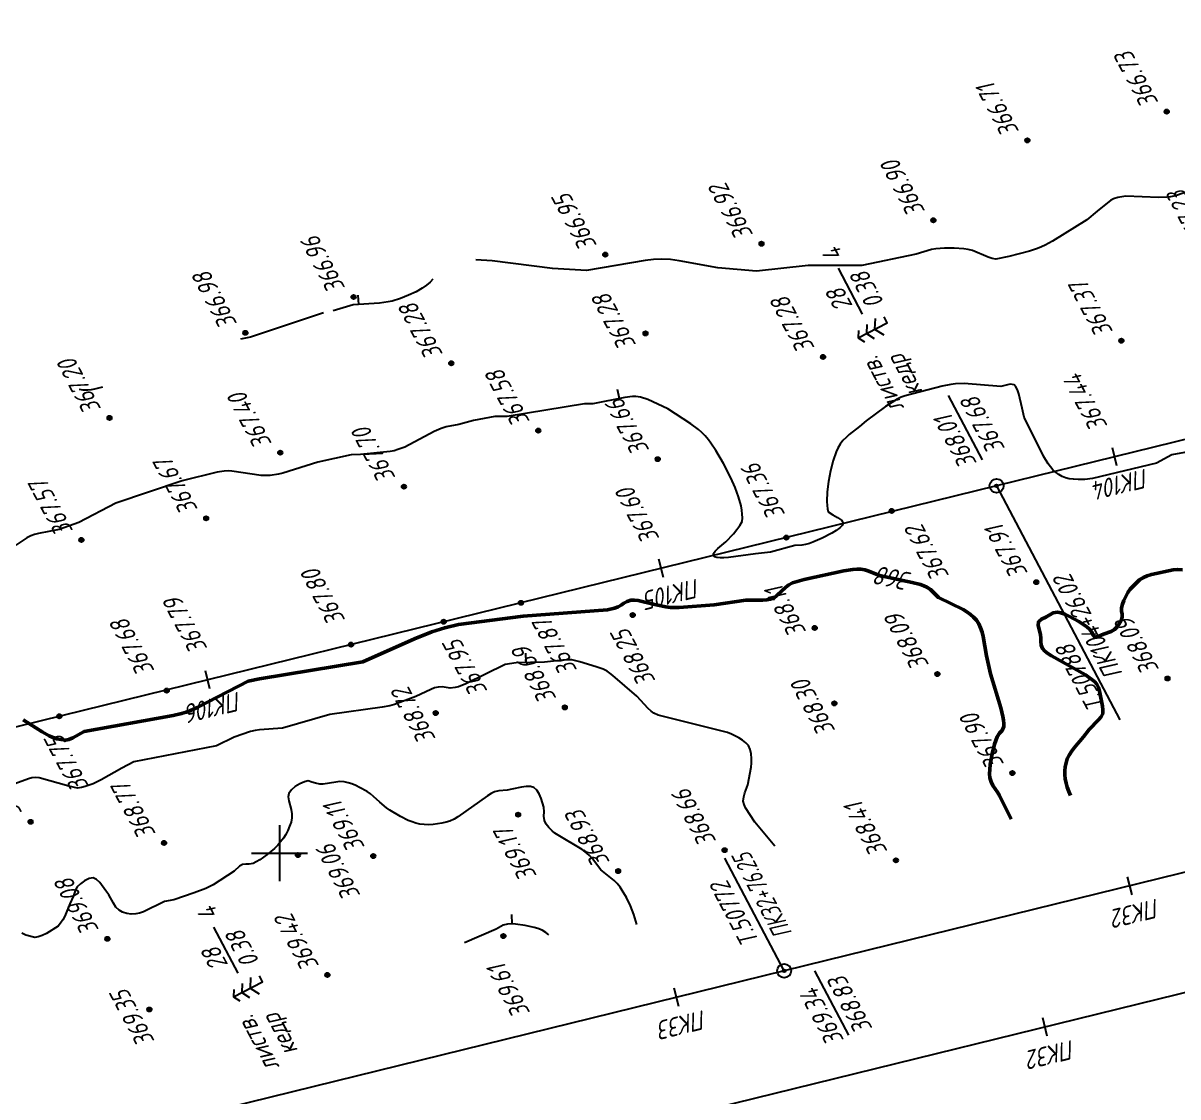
# Model space of a CAD drawing. Extents: x 1519150 to 1520806, y 2185741 to 2187019.
# Drawn here: x 1520145.1 to 1520392.4, y 2185947.8 to 2186177.7 of the extents above; entities that cross this region are included whole.
import ezdxf
from ezdxf.enums import TextEntityAlignment as Align

# ---------------------------------------------------------------- set-up
doc = ezdxf.new("R2010")
doc.units = 0
for name, color, linetype, lineweight in [('ИИ_ГЕОПУНКТ_025', 7, 'Continuous', 25), ('ИИ_ГЕОСЕТКА_025', 3, 'Continuous', 25), ('ИИ_ОТМЕТКА_025', 7, 'Continuous', 25), ('ИИ_ПИКЕТАЖ_025', 7, 'Continuous', 25), ('ИИ_РЕЛЬЕФ_025', 34, 'Continuous', 25), ('ИИ_РЕЛЬЕФ_050', 34, 'Continuous', 50), ('ИИ_ТРАССА_АД_025', 1, 'Continuous', 25), ('ИИ_ТРАССА_ЛЭП_025', 7, 'Continuous', 25), ('ИИ_ТРАССА_ТРУБ_025', 7, 'Continuous', 25), ('ИИ_УГОДЬЯ_025', 7, 'Continuous', 25)]:
    doc.layers.add(name, color=color, linetype=linetype, lineweight=lineweight)
doc.styles.add('VNIPISIMPLEXCUR', font='simplex.shx', dxfattribs={"width": 0.8, "oblique": 15})

# ---------------------------------------------------------------- blocks, each defined once
blk = doc.blocks.new('ИИ053296')
at = {"color": 0, "linetype": 'Continuous', "lineweight": 25}
blk.add_lwpolyline([(0, 0), (1, 0)], dxfattribs=at)
blk = doc.blocks.new('ИИ05012')
at = {"color": 0, "linetype": 'Continuous', "lineweight": 25, "flags": 128}
for points in [[(0, 3), (0, -3)], [(-3, 0), (3, 0)]]:
    blk.add_lwpolyline(points, dxfattribs=at)
blk = doc.blocks.new('PICKET')
at = {"color": 0, "linetype": 'Continuous', "lineweight": 25}
for p, q in [((-0.2299999999999898, 0), (0.2299999999999898, 0)), ((0, 0.2299999999999898), (0, -0.2299999999999898))]:
    blk.add_line(p, q, dxfattribs=at)
blk.add_circle((0, 0), 0.23, dxfattribs=at)
at = {"color": 0, "linetype": 'Continuous', "style": 'VNIPISIMPLEXCUR', "oblique": 15, "width": 0.8}
blk.add_attdef('OTMETKA', (1.25, 0.3000000000000114), '', height=2, dxfattribs=at)
at = {"color": 8, "linetype": 'Continuous', "style": 'VNIPISIMPLEXCUR', "oblique": 15, "width": 0.8, "flags": 1}
blk.add_attdef('NOMER', (1.25, -2.699999999999989), '', height=2, dxfattribs=at)
blk = doc.blocks.new('ИИ050052Р')
at = {"linetype": 'Continuous', "lineweight": 25}
h = blk.add_hatch(color=0, dxfattribs=at)
edge = h.paths.add_edge_path()
edge.add_arc((0, 0), 0.15, 0, 360)
at = {"color": 0, "linetype": 'Continuous', "lineweight": 25}
for radius in [0.75, 0.15]:
    blk.add_circle((0, 0), radius, dxfattribs=at)
at = {"color": 0, "linetype": 'Continuous', "style": 'VNIPISIMPLEXCUR', "oblique": 15, "width": 0.8}
for tag, p in [('CENTRE', (1.449999999999999, 0.6999999999999993)), ('HEIGHT', (1.449999999999999, -2.699999999999999))]:
    blk.add_attdef(tag, p, '', height=2, dxfattribs=at)
for tag, p in [('NUMBER', (-2, -1)), ('STATIONING', (-2, -4.399999999999999)), ('ALPHA', (-2, -7.799999999999999))]:
    blk.add_attdef(tag, text='', height=2, dxfattribs=at).set_placement(p, align=Align.RIGHT)
at = {"color": 253, "linetype": 'Continuous', "style": 'VNIPISIMPLEXCUR', "oblique": 15, "width": 0.8, "flags": 1}
blk.add_attdef('NOTE', text='', height=1.6, dxfattribs=at).set_placement((-2, -10.8), align=Align.RIGHT)
blk = doc.blocks.new('ИИ15001')
at = {"color": 0, "linetype": 'Continuous', "lineweight": 25}
blk.add_lwpolyline([(0, 1), (0, -1)], dxfattribs=at)
at = {"color": 0, "linetype": 'Continuous', "lineweight": 25, "style": 'VNIPISIMPLEXCUR', "oblique": 15, "width": 0.8}
blk.add_attdef('STATIONING', text='', height=2, dxfattribs=at).set_placement((0, 2), align=Align.CENTER)
at = {"color": 7, "linetype": 'Continuous', "lineweight": 25, "style": 'VNIPISIMPLEXCUR', "oblique": 15, "width": 0.8}
blk.add_attdef('HEIGHT', text='', height=2, dxfattribs=at).set_placement((0, -2), align=Align.TOP_CENTER)
blk = doc.blocks.new('ИИ053672А')
at = {"color": 0, "linetype": 'Continuous'}
for points in [[(0.8499999999999943, 2.009252271188814), (0, 2.5), (-0.8499999999999943, 2.009252271188814)], [(0.6999999999999886, 3.095854811567278), (0, 3.5), (-0.6999999999999886, 3.095854811567278)], [(0, 3.5), (0, 0), (0.6999999999999886, 0)], [(1, 0.9226497308103774), (0, 1.5), (-1, 0.9226497308103774)]]:
    blk.add_lwpolyline(points, dxfattribs=at)
at = {"color": 0, "linetype": 'Continuous', "style": 'VNIPISIMPLEXCUR', "oblique": 15, "width": 0.8}
blk.add_attdef('RACE1', text='', height=2, dxfattribs=at).set_placement((-2, 2.25), align=Align.RIGHT)
blk.add_attdef('HEIGHT', (2, 2.25), '', height=2, dxfattribs=at)
blk.add_attdef('DISTANCE', text='', height=2, dxfattribs=at).set_placement((8.5, 1.75), align=Align.MIDDLE_LEFT)
blk.add_attdef('RACE2', text='', height=2, dxfattribs=at).set_placement((-2, 1.25), align=Align.TOP_RIGHT)
blk.add_attdef('THICKNESS', text='', height=2, dxfattribs=at).set_placement((2, 1.25), align=Align.TOP_LEFT)

msp = doc.modelspace()

# ---------------------------------------------------------------- linework, layer by layer
at = {"layer": 'ИИ_ГЕОПУНКТ_025'}
for points in [[(1520350.527361382, 2186084.213136935), (1520343.260998148, 2186098.006808773)], [(1520353.579999998, 2186078.63), (1520379.985587157, 2186028.50451189)], [(1520308.069999999, 2185974.79), (1520295.361456563, 2185998.914513463)], [(1520321.936998227, 2185960.977476539), (1520314.670634992, 2185974.771148377)]]:
    msp.add_lwpolyline(points, dxfattribs=at)
at = {"layer": 'ИИ_РЕЛЬЕФ_025'}
for points, elevation in [([(1520395.390579972, 2186141.950708447), (1520391.866646243, 2186140.711051826), (1520390.833872969, 2186140.50551838), (1520390.027106998, 2186140.418768953), (1520388.234780811, 2186140.368220815), (1520381.257636814, 2186140.675420785), (1520379.548010244, 2186140.403478892), (1520378.611183868, 2186140.077521608), (1520377.983540385, 2186139.724828717), (1520377.308375579, 2186139.262050937), (1520375.107417816, 2186137.467250324), (1520372.873560676, 2186135.596237096), (1520365.5540577, 2186131.05917241), (1520363.955044598, 2186130.187118205), (1520363.171696558, 2186129.819108769), (1520362.298262426, 2186129.469116848), (1520360.588439094, 2186128.925070019), (1520356.193076922, 2186127.759288785), (1520353.39301157, 2186127.198875626), (1520352.589866024, 2186127.32928848), (1520351.775413692, 2186127.59139674), (1520348.390096644, 2186129.028425659), (1520347.508280484, 2186129.252742315), (1520346.537248969, 2186129.39551085), (1520344.479473564, 2186129.541730745), (1520342.420610348, 2186129.524977062), (1520340.544493755, 2186129.372588996), (1520339.630974083, 2186129.216755472), (1520337.972282165, 2186128.74992992), (1520336.351000786, 2186128.248624699), (1520324.724735692, 2186125.822694123), (1520313.228143984, 2186125.79856291), (1520302.122862431, 2186124.579861446), (1520293.881978836, 2186125.297009206), (1520285.564467236, 2186126.853880928), (1520283.717203693, 2186127.103671983), (1520281.907321948, 2186127.207444798), (1520280.088780856, 2186127.118841505), (1520278.308191189, 2186126.881994939), (1520265.729434231, 2186124.781804271), (1520258.442995016, 2186125.143228378), (1520245.509810596, 2186126.85186404), (1520242.056709699, 2186127.065329792)], 366.9999999999999), ([(1520232.800039364, 2186122.892765221), (1520232.234327141, 2186122.235613189), (1520231.488603806, 2186121.588767833), (1520230.562869358, 2186120.952229149), (1520229.23789931, 2186120.204330164), (1520227.642319367, 2186119.443056178), (1520225.896132295, 2186118.748143274), (1520224.119340857, 2186118.199327532), (1520223.252308287, 2186118.007727251), (1520221.440459975, 2186117.756195662), (1520215.782677401, 2186117.377797974), (1520211.490773253, 2186116.118956095)], 366.9999999999999), ([(1520209.430039947, 2186115.661389328), (1520193.782876548, 2186110.500146398), (1520191.644380582, 2186110.021154705)], 366.9999999999999), ([(1520407.156081278, 2186088.211795691), (1520391.081057794, 2186085.272932761), (1520387.842474868, 2186083.523545928), (1520374.070792169, 2186080.225787159), (1520372.448433599, 2186080.020154018), (1520371.715423966, 2186079.977484184), (1520371.041715448, 2186079.980442911), (1520370.011775912, 2186080.043332504), (1520369.11977566, 2186080.155113853), (1520368.324832437, 2186080.341574613), (1520367.586063991, 2186080.628502443), (1520366.862588066, 2186081.041684997), (1520366.113522408, 2186081.606909932), (1520365.598318371, 2186082.099373879), (1520365.095481965, 2186082.693944721), (1520364.603529076, 2186083.378369635), (1520363.646337379, 2186084.967770359), (1520359.485902216, 2186093.333103555), (1520359.007801285, 2186095.277392621), (1520358.330930462, 2186098.326176684), (1520358.051599422, 2186099.165970753), (1520357.718560949, 2186099.829297538), (1520357.315702813, 2186100.263216853), (1520356.438646093, 2186100.398297067), (1520354.464174217, 2186099.944422611), (1520346.605263514, 2186100.518382329), (1520344.751420204, 2186100.456408564), (1520343.767344923, 2186100.341197541), (1520341.875868462, 2186099.968701872), (1520333.95150481, 2186097.915210242), (1520333.164573954, 2186097.627229368), (1520332.282399908, 2186097.194714149), (1520329.79380072, 2186095.651973535), (1520325.641895436, 2186092.588577469), (1520324.221660069, 2186091.367331361), (1520322.011019163, 2186089.623130758), (1520321.316959051, 2186088.994973992), (1520320.671071652, 2186088.31421609), (1520320.089414537, 2186087.56332334), (1520319.588045277, 2186086.724762031), (1520319.222323849, 2186085.933730226), (1520318.55099222, 2186084.03852606), (1520317.984541437, 2186081.863797277), (1520317.552650552, 2186079.575139225), (1520317.284998616, 2186077.338147257), (1520317.211264679, 2186075.318416717), (1520317.256391665, 2186074.441773031), (1520317.361127794, 2186073.681542959), (1520317.529182949, 2186073.058425919), (1520318.463050351, 2186072.448816331), (1520319.510881027, 2186071.858225521), (1520320.357985308, 2186071.263088538), (1520320.689673524, 2186070.639840437), (1520320.481870091, 2186070.177442473), (1520319.96660231, 2186069.657073202), (1520319.212196892, 2186069.101322846), (1520318.286980548, 2186068.532781634), (1520316.197421932, 2186067.447687542), (1520314.244540152, 2186066.582512727), (1520313.490169855, 2186066.288870614), (1520312.636067647, 2186066.05127564), (1520311.86740072, 2186065.951149937), (1520310.381328032, 2186065.833380095), (1520305.154357183, 2186064.407226997), (1520301.908569683, 2186064.052457758), (1520296.127137545, 2186063.287672684), (1520295.166038927, 2186063.225804749), (1520294.335065515, 2186063.224662867), (1520293.662101284, 2186063.297259762), (1520293.175030204, 2186063.456608163), (1520292.90173625, 2186063.715720793), (1520292.915221024, 2186064.126247282), (1520293.265579832, 2186064.632424647), (1520293.87666395, 2186065.225098892), (1520295.556243944, 2186066.642652319), (1520297.189602462, 2186068.377456475), (1520297.937725476, 2186069.276572593), (1520298.576466858, 2186070.167114784), (1520299.058068503, 2186071.026795582), (1520299.119169262, 2186071.759114481), (1520299.097603167, 2186072.557964727), (1520298.99933608, 2186073.41528219), (1520298.830333862, 2186074.323002742), (1520298.303987477, 2186076.257396589), (1520297.566290901, 2186078.296633231), (1520296.664971023, 2186080.376199631), (1520295.110600085, 2186083.430045255), (1520293.456540468, 2186086.211746996), (1520292.377996273, 2186087.807502049), (1520291.863870423, 2186088.503573353), (1520291.178139704, 2186089.326840697), (1520290.453048483, 2186090.067109441), (1520289.694811576, 2186090.737484628), (1520288.103759972, 2186091.920974497), (1520283.181449575, 2186095.156923094), (1520278.866883301, 2186097.141829216), (1520277.281473374, 2186097.657467817), (1520276.279229383, 2186097.789682983), (1520275.598288533, 2186097.770671817), (1520273.952890562, 2186097.56270112), (1520267.077652344, 2186096.165631978), (1520265.318323176, 2186096.18221205), (1520248.7598593, 2186093.506330367), (1520246.092343215, 2186093.507327068), (1520241.517649793, 2186092.650151651), (1520238.419908239, 2186091.749507064), (1520235.674713734, 2186091.257716277), (1520234.647249222, 2186090.950128215), (1520233.090080061, 2186090.285983636), (1520226.841898129, 2186086.941440564), (1520225.36998725, 2186086.386085867), (1520224.561685884, 2186086.155065421), (1520223.692770884, 2186086.010935674), (1520217.364697597, 2186085.354263909), (1520215.359034255, 2186085.300419074), (1520208.193274161, 2186083.731220262), (1520200.707040769, 2186081.370070406), (1520199.809234089, 2186081.141945989), (1520197.993932893, 2186080.833095017), (1520197.043609744, 2186080.818687646), (1520196.082278736, 2186080.88669335), (1520189.791913578, 2186081.810786118), (1520189.039266602, 2186081.853653465), (1520188.15057512, 2186081.815181327), (1520186.662773213, 2186081.583496422), (1520179.16038302, 2186079.729322129), (1520164.934494033, 2186074.957178436), (1520157.034410851, 2186070.783337422), (1520152.830712361, 2186069.274514304), (1520148.397225409, 2186068.409255553), (1520147.561370999, 2186068.183853784), (1520146.772122653, 2186067.910464497), (1520145.888684405, 2186067.480060051), (1520143.507551942, 2186065.911685584)], 367.4999999999999), ([(1520162.086338129, 2186099.73467973), (1520160.409792317, 2186099.312502129), (1520159.647801275, 2186099.187754529), (1520158.936664812, 2186099.12056773), (1520157.944191059, 2186099.129412423), (1520157.071496553, 2186099.273831723)], 366.9999999999999), ([(1520306.05287237, 2186001.500086542), (1520301.758622164, 2186006.623125444), (1520299.828317879, 2186009.663770057), (1520299.483861621, 2186010.410105505), (1520299.305149138, 2186011.139850108), (1520299.435975102, 2186012.027123098), (1520299.64998855, 2186012.906069073), (1520300.327577898, 2186014.638979984), (1520301.037735694, 2186018.369323661), (1520301.087597804, 2186019.262845277), (1520301.06889431, 2186020.262326566), (1520300.989241533, 2186021.252592266), (1520300.787622732, 2186022.186676058), (1520300.403021165, 2186023.017611623), (1520299.873072638, 2186023.637196639), (1520299.179029451, 2186024.1894156), (1520298.38769084, 2186024.678841778), (1520296.780324281, 2186025.487608866), (1520295.925389733, 2186025.82350485), (1520281.070547394, 2186029.55408506), (1520280.175483936, 2186029.966905686), (1520279.571880173, 2186030.408521113), (1520278.965279506, 2186030.964799381), (1520276.528887161, 2186033.572121912), (1520271.393288023, 2186038.038927367), (1520270.754762778, 2186038.525787139), (1520270.175694892, 2186038.918112353), (1520269.31302204, 2186039.365907602), (1520267.805791923, 2186039.914704014), (1520264.340705667, 2186040.935838501), (1520262.586571589, 2186041.345144819), (1520261.636835021, 2186041.384862215), (1520260.669554773, 2186041.342300262), (1520256.741954845, 2186040.897787947), (1520250.681816823, 2186040.731729837), (1520248.301331674, 2186040.409659683), (1520239.900714637, 2186036.209696527), (1520238.31626123, 2186035.610734016), (1520237.620290336, 2186035.425240022), (1520236.575075262, 2186035.339294294), (1520234.83991029, 2186035.588112031), (1520233.944219943, 2186035.552401705), (1520233.178780426, 2186035.348100251), (1520232.395839924, 2186035.044102712), (1520229.2057413, 2186033.495792278), (1520224.620213514, 2186031.805649417), (1520223.648206643, 2186031.54285249), (1520221.970950046, 2186031.228140855), (1520210.780777959, 2186029.698713788), (1520200.655092319, 2186026.715266231), (1520195.680457982, 2186026.399317021), (1520194.75000676, 2186026.254071156), (1520193.807660777, 2186026.033024403), (1520190.273791701, 2186024.849105418), (1520186.538042326, 2186022.959671266), (1520168.823063962, 2186019.535016552), (1520166.207926767, 2186018.164725769), (1520161.816793828, 2186015.681706609), (1520160.086940259, 2186014.851179914), (1520159.234227581, 2186014.510617013), (1520158.391829036, 2186014.233134486), (1520157.561373171, 2186014.028692395), (1520156.744488535, 2186013.907250799), (1520154.862215406, 2186014.304357541), (1520148.516746423, 2186016.091506054), (1520147.829103753, 2186016.16868872), (1520146.955690351, 2186016.092863626), (1520146.221347657, 2186015.893257785), (1520141.764557692, 2186014.264980601)], 368.4999999999999), ([(1520276.528169692, 2185984.721742768), (1520275.872959938, 2185986.818487895), (1520275.133886143, 2185988.730830582), (1520274.310948307, 2185990.45877083), (1520273.40414643, 2185992.002308638), (1520272.919296478, 2185992.704926628), (1520272.301933437, 2185993.454519392), (1520271.639938424, 2185994.105974208), (1520268.843185128, 2185996.384666992), (1520267.003334261, 2185998.787742918), (1520266.413505114, 2185999.447528455), (1520265.862138914, 2185999.937444471), (1520264.789357995, 2186000.73691263), (1520259.655364655, 2186003.809339295), (1520258.974424294, 2186004.266706403), (1520258.367147584, 2186004.770708151), (1520257.70279383, 2186005.455924477), (1520257.127432083, 2186006.197479446), (1520256.718927313, 2186007.002627191), (1520256.60771783, 2186007.893371216), (1520256.667823649, 2186008.849407179), (1520256.580572794, 2186009.847946594), (1520256.031981847, 2186011.696453574), (1520255.627445521, 2186012.658273642), (1520255.112612126, 2186013.482159804), (1520254.469879285, 2186014.045878337), (1520253.724153231, 2186014.268711818), (1520252.830926393, 2186014.264666954), (1520251.839365699, 2186014.109369858), (1520249.757910456, 2186013.647523439), (1520248.766349763, 2186013.492226345), (1520246.986517524, 2186013.337734266), (1520246.018314304, 2186013.08008014), (1520245.315639769, 2186012.743982109), (1520244.560956537, 2186012.288033049), (1520238.198410986, 2186007.726713018), (1520237.385497523, 2186007.241494478), (1520236.494828753, 2186006.856717905), (1520235.668837317, 2186006.605377049), (1520234.777912807, 2186006.392862562), (1520233.841596548, 2186006.227720717), (1520232.879429866, 2186006.118497787), (1520231.910954083, 2186006.073740041), (1520230.033240513, 2186006.211805198), (1520229.210416198, 2186006.397778994), (1520228.384617718, 2186006.666352462), (1520227.560976014, 2186007.002913659), (1520225.940686699, 2186007.821551455), (1520223.654702076, 2186009.194117466), (1520222.901299242, 2186009.716472356), (1520221.503134109, 2186010.903419025), (1520220.158345922, 2186012.11404527), (1520219.471664271, 2186012.665999631), (1520218.757162161, 2186013.149187563), (1520217.15367354, 2186014.059239065), (1520216.334971456, 2186014.460479913), (1520215.505961794, 2186014.804133494), (1520214.667392755, 2186015.073901808), (1520213.820012545, 2186015.253486858), (1520212.945515154, 2186015.293663785), (1520212.028320524, 2186015.200010661), (1520209.354053841, 2186014.73192), (1520208.599570896, 2186014.718795695), (1520207.720629724, 2186014.935371309), (1520206.946238547, 2186015.21011924), (1520206.162682446, 2186015.442070091), (1520205.317820788, 2186015.220406601), (1520204.347686702, 2186014.799832439), (1520203.38583298, 2186014.224890244), (1520202.56581241, 2186013.540122659), (1520202.021177783, 2186012.790072326), (1520201.869159169, 2186012.056769748), (1520201.967060586, 2186011.212666798), (1520202.471526483, 2186009.350566856), (1520202.648165571, 2186008.412759887), (1520202.652381416, 2186007.520786641), (1520202.45983938, 2186006.632530321), (1520202.172369706, 2186005.742510765), (1520201.798227546, 2186004.86114738), (1520201.345668051, 2186003.998859565), (1520200.822946372, 2186003.166066728), (1520200.238317659, 2186002.37318827), (1520199.648864507, 2186001.69825012), (1520198.952775074, 2186001.00717339), (1520197.372981267, 2185999.667310044), (1520195.763524036, 2185998.535009937), (1520195.030355324, 2185998.103387257), (1520194.388991179, 2185997.791684777), (1520193.5268665, 2185997.622428877), (1520192.755023333, 2185997.655300608), (1520192.04463234, 2185997.552021229), (1520191.417998735, 2185997.16434176), (1520190.282902515, 2185996.127167652), (1520185.788234493, 2185993.213961415), (1520184.1896142, 2185992.421069102), (1520181.700437342, 2185991.461056012), (1520177.370392944, 2185989.977003875), (1520175.358432812, 2185989.618043553), (1520170.881852533, 2185987.400661241), (1520170.038453665, 2185987.10842757), (1520169.242645549, 2185986.954833122), (1520168.245257122, 2185986.939595211), (1520167.290034942, 2185987.078441689), (1520166.407239825, 2185987.365784217), (1520165.627132589, 2185987.796034458), (1520164.972156282, 2185988.446225163), (1520164.440283131, 2185989.288872922), (1520163.450398722, 2185991.089642675), (1520162.7916792, 2185991.91049782), (1520161.486982833, 2185993.698754388), (1520160.815520635, 2185994.373063251), (1520160.114325526, 2185994.705430791), (1520159.217666141, 2185994.580633341), (1520158.244415852, 2185994.083257583), (1520157.344071136, 2185993.407827047), (1520156.666128475, 2185992.748865264), (1520156.300271419, 2185992.143285776), (1520155.892636033, 2185990.841285499), (1520155.121389367, 2185989.127347253), (1520154.002058408, 2185986.498240977), (1520153.578896035, 2185985.69947076), (1520153.105681609, 2185984.978299086), (1520152.567399514, 2185984.358005519), (1520150.072038688, 2185982.7435774), (1520149.201998352, 2185982.323958073), (1520148.34116546, 2185982.067714829), (1520147.565593497, 2185981.945763082), (1520145.676941489, 2185982.409363557), (1520144.790485641, 2185982.861779917)], 368.9999999999999), ([(1520257.639975057, 2185982.468208217), (1520257.027392028, 2185982.99573916), (1520256.245342384, 2185983.456323448), (1520255.293826124, 2185983.849961079), (1520254.521298325, 2185984.086459965), (1520252.577591785, 2185984.521744959), (1520250.507921145, 2185984.800805017), (1520249.577938221, 2185984.842022737), (1520248.798970993, 2185984.796510673), (1520247.901537231, 2185984.530462771), (1520246.424312278, 2185983.700537105), (1520239.629636477, 2185980.749221994)], 369.4999999999999)]:
    msp.add_lwpolyline(points, dxfattribs=dict(at, elevation=elevation))
at = {"layer": 'ИИ_РЕЛЬЕФ_050', "elevation": 367.9999999999999}
for points in [[(1520356.667710871, 2186007.247287522), (1520354.199303641, 2186012.343806729), (1520353.7431323, 2186013.063992699), (1520352.768351186, 2186014.456513534), (1520352.374618275, 2186015.224550607), (1520352.126575035, 2186016.104240258), (1520352.058993123, 2186016.940486435), (1520352.089908622, 2186017.912543463), (1520352.202753344, 2186018.977551369), (1520352.607957697, 2186021.214979929), (1520353.142060661, 2186023.309892335), (1520353.672516719, 2186024.919408809), (1520354.199487913, 2186025.706415392), (1520354.772284503, 2186026.26369002), (1520355.121948683, 2186027.09989737), (1520355.143873958, 2186027.712691074), (1520355.075431941, 2186028.438450861), (1520354.929532246, 2186029.26103872), (1520354.456998275, 2186031.132146605), (1520352.260925633, 2186038.358820705), (1520351.412230483, 2186042.236563506), (1520350.700152686, 2186046.349792535), (1520350.449393195, 2186047.319410091), (1520350.134622467, 2186048.237380708), (1520349.738382891, 2186049.089618858), (1520349.24321686, 2186049.862039013), (1520348.654011106, 2186050.529224301), (1520347.970773459, 2186051.120540732), (1520347.210097782, 2186051.649376926), (1520346.388577939, 2186052.129121508), (1520341.110987742, 2186054.726427938), (1520339.444388689, 2186056.414541807), (1520338.646226847, 2186056.926899422), (1520338.005501372, 2186057.213551646), (1520337.257756685, 2186057.477996711), (1520335.50880076, 2186057.954290933), (1520328.500322088, 2186059.437235042), (1520326.18258323, 2186060.365955398), (1520325.365781488, 2186060.616356506), (1520324.471591032, 2186060.763206011), (1520323.652791257, 2186060.782081365), (1520322.772163987, 2186060.718227132), (1520320.882498491, 2186060.41869568), (1520312.363783152, 2186058.588145082), (1520309.847084194, 2186057.840144814), (1520309.047980096, 2186057.459239777), (1520308.407885029, 2186056.955795944), (1520306.538243184, 2186055.131141142), (1520305.874875935, 2186054.575966118), (1520305.14650087, 2186054.343280394), (1520304.340354274, 2186054.213332285), (1520303.477646566, 2186054.158102441), (1520299.885412951, 2186054.123978731), (1520293.094300549, 2186053.147344212), (1520285.571882352, 2186052.586524244), (1520283.732779679, 2186052.61822993), (1520282.740666394, 2186052.725333543), (1520280.680030152, 2186053.150709372), (1520277.680301928, 2186053.902815703), (1520276.779986241, 2186054.073561461), (1520275.960828562, 2186054.158342496), (1520275.241645578, 2186054.129566884), (1520274.424878835, 2186053.882428287), (1520273.755845804, 2186053.483335644), (1520273.150492353, 2186053.051866677), (1520272.524764351, 2186052.707599111), (1520271.754162082, 2186052.455806228), (1520270.234023002, 2186052.08269541), (1520252.163558478, 2186050.763928036), (1520238.33339569, 2186048.940211754), (1520235.384521792, 2186048.239496288), (1520232.603514611, 2186047.351848614), (1520228.908476904, 2186045.89543507), (1520217.851954841, 2186040.924737334), (1520195.68750938, 2186037.300808808), (1520193.306093069, 2186036.821965875), (1520182.369429304, 2186031.135657455), (1520180.766896351, 2186030.453916201), (1520180.021406038, 2186030.180403341), (1520179.034410083, 2186029.876619496), (1520177.245028031, 2186029.491994848), (1520158.168147416, 2186026.039647399), (1520155.708495455, 2186024.699936734), (1520154.908138968, 2186024.348547629), (1520154.141955608, 2186024.163725481), (1520152.339693429, 2186024.483452261), (1520151.336468956, 2186024.81937361), (1520150.664115265, 2186025.125826558), (1520149.155649413, 2186025.968236435), (1520145.066065532, 2186028.52051887)], [(1520393.346573905, 2186060.646545064), (1520392.312803478, 2186060.746596496), (1520391.391385365, 2186060.639836063), (1520386.736199845, 2186059.65326434), (1520385.825077661, 2186059.384963398), (1520384.999352051, 2186059.02569799), (1520384.204868735, 2186058.499750512), (1520383.507979352, 2186057.869693926), (1520382.18238215, 2186056.536497696), (1520381.690053776, 2186055.802651234), (1520381.227240779, 2186054.972635977), (1520380.823465928, 2186054.109300693), (1520380.508251996, 2186053.275494144), (1520380.311121756, 2186052.534065093), (1520380.319415374, 2186051.822013254), (1520380.456392899, 2186051.175973876), (1520380.450221733, 2186050.517837262), (1520380.212062039, 2186049.834383947), (1520379.837363829, 2186049.113551239), (1520379.369154141, 2186048.436497584), (1520378.850460015, 2186047.884381423), (1520378.110860865, 2186047.454576603), (1520376.465892595, 2186046.845269986), (1520375.488685611, 2186046.411348274), (1520374.602289303, 2186046.255251144), (1520374.228106805, 2186046.643833343), (1520373.939218025, 2186047.293361636), (1520373.443835477, 2186047.965350828), (1520372.856792034, 2186048.431851355), (1520371.170913615, 2186049.568821644), (1520369.177337592, 2186050.689827634), (1520368.205672145, 2186051.136372784), (1520367.325693294, 2186051.449361383), (1520366.593604707, 2186051.58560494), (1520365.670848825, 2186051.407925618), (1520364.113841394, 2186050.495091254), (1520363.208291178, 2186050.059775372), (1520362.527297455, 2186049.48585544), (1520362.491413039, 2186048.712931), (1520362.994033743, 2186046.81254899), (1520363.027798252, 2186046.04695893), (1520363.014950557, 2186045.275792615), (1520363.09532727, 2186044.515778809), (1520363.408765002, 2186043.783646279), (1520363.880289113, 2186043.246490547), (1520364.532026035, 2186042.730893817), (1520365.322388195, 2186042.231880935), (1520372.575448899, 2186038.186874624), (1520374.509507961, 2186036.763521299), (1520375.015681569, 2186036.18684377), (1520375.367755882, 2186035.469182401), (1520375.59768681, 2186034.661375674), (1520376.27491906, 2186031.444004745), (1520376.318152583, 2186030.678097822), (1520376.293322981, 2186029.91747637), (1520375.939413801, 2186029.207520505), (1520375.383327686, 2186028.513264778), (1520373.368480308, 2186026.457412116), (1520372.152377691, 2186024.889688364), (1520370.198735287, 2186022.552317757), (1520369.616581675, 2186021.765612877), (1520369.11212115, 2186020.970378985), (1520368.711251408, 2186020.163773078), (1520368.439870144, 2186019.34295215), (1520368.278269582, 2186018.492695228), (1520368.197570277, 2186017.633557106), (1520368.197772227, 2186016.765537785), (1520368.278875432, 2186015.888637265), (1520368.440879894, 2186015.002855547), (1520368.683785612, 2186014.108192628), (1520369.007592587, 2186013.204648511), (1520369.412300816, 2186012.292223196)]]:
    msp.add_lwpolyline(points, dxfattribs=at)
at = {"layer": 'ИИ_ТРАССА_АД_025'}
msp.add_lwpolyline([(1520788.744562333, 2186093.003481479), (1520593.919999999, 2186045.07), (1520308.069999999, 2185974.79), (1520074.179999999, 2185917.27), (1519887.270343702, 2185871.312703663)], dxfattribs=at)
at = {"layer": 'ИИ_ТРАССА_ЛЭП_025'}
msp.add_lwpolyline([(1520794.733882386, 2186068.628809527), (1519899.270361723, 2185848.527715605)], dxfattribs=at)
at = {"layer": 'ИИ_ТРАССА_ТРУБ_025', "color": 4}
msp.add_lwpolyline([(1520767.289934108, 2186180.317153193), (1520640.489999998, 2186149.16), (1520353.579999999, 2186078.63), (1520064.449999999, 2186007.56), (1519823.889999998, 2185948.39), (1519297.920252201, 2186946.833631686)], dxfattribs=at)
at = {"layer": 'ИИ_УГОДЬЯ_025'}
for points in [[(1520324.879780083, 2186115.422023233), (1520319.691653863, 2186125.270596477)], [(1520191.110072601, 2185974.307226496), (1520185.921946381, 2185984.15579974)]]:
    msp.add_lwpolyline(points, dxfattribs=at)

# ---------------------------------------------------------------- block references
at = {"layer": 'ИИ_ГЕОПУНКТ_025'}
ref = msp.add_blockref('ИИ050052Р', (1520353.579999999, 2186078.63, 367.6799999999999), dxfattribs=dict(at, xscale=2, yscale=2, zscale=2, rotation=117.7797222222222))
ref.add_attrib('NUMBER', 'Т.50788', dxfattribs={"layer": '0', "color": 0, "linetype": 'Continuous', "height": 3.999999999999997, "rotation": 117.7797222245429, "style": 'VNIPISIMPLEXCUR', "oblique": 14.99999999999995, "width": 0.8000000000000008}).set_placement((1520369.793328942, 2186045.163558159), align=Align.RIGHT)
ref.add_attrib('CENTRE', '368.01', (1520349.449442342, 2186083.46719799), dxfattribs={"layer": '0', "color": 0, "linetype": 'Continuous', "height": 3.999999999999997, "rotation": 117.7797222245429, "style": 'VNIPISIMPLEXCUR', "oblique": 14.99999999999995, "width": 0.8000000000000008})
ref.add_attrib('HEIGHT', '367.68', (1520355.46571092, 2186086.636505866), dxfattribs={"layer": '0', "color": 0, "linetype": 'Continuous', "height": 3.999999999999997, "rotation": 117.7797222245429, "style": 'VNIPISIMPLEXCUR', "oblique": 14.99999999999995, "width": 0.8000000000000008})
ref.add_attrib('STATIONING', 'ПК104+26.02', dxfattribs={"layer": '0', "color": 0, "linetype": 'Continuous', "height": 3.999999999999997, "rotation": 117.7797222245429, "style": 'VNIPISIMPLEXCUR', "oblique": 14.99999999999995, "width": 0.8000000000000008}).set_placement((1520369.285771355, 2186060.052546991), align=Align.RIGHT)
ref = msp.add_blockref('ИИ050052Р', (1520308.069999999, 2185974.79, 368.8299999999999), dxfattribs=dict(at, xscale=2, yscale=2, zscale=2, rotation=117.7797222222222))
ref.add_attrib('NUMBER', 'Т.50772', dxfattribs={"layer": '0', "color": 0, "linetype": 'Continuous', "height": 3.999999999999997, "rotation": 117.7797222245429, "style": 'VNIPISIMPLEXCUR', "oblique": 14.99999999999995, "width": 0.8000000000000008}).set_placement((1520295.834064016, 2185994.424508583), align=Align.RIGHT)
ref.add_attrib('CENTRE', '369.34', (1520320.989682938, 2185959.924738858), dxfattribs={"layer": '0', "color": 0, "linetype": 'Continuous', "height": 3.999999999999997, "rotation": 117.7797222245429, "style": 'VNIPISIMPLEXCUR', "oblique": 14.99999999999995, "width": 0.8000000000000008})
ref.add_attrib('HEIGHT', '368.83', (1520327.093366998, 2185962.428033071), dxfattribs={"layer": '0', "color": 0, "linetype": 'Continuous', "height": 3.999999999999997, "rotation": 117.7797222245429, "style": 'VNIPISIMPLEXCUR', "oblique": 14.99999999999995, "width": 0.8000000000000008})
ref.add_attrib('STATIONING', 'ПК32+76.25', dxfattribs={"layer": '0', "color": 0, "linetype": 'Continuous', "height": 3.999999999999997, "rotation": 117.7797222245429, "style": 'VNIPISIMPLEXCUR', "oblique": 14.99999999999995, "width": 0.7}).set_placement((1520300.593802851, 2186000.57262538), align=Align.RIGHT)
at = {"layer": 'ИИ_ГЕОСЕТКА_025', "xscale": 2, "yscale": 2, "zscale": 2}
msp.add_blockref('ИИ05012', (1520199.999999998, 2186000), dxfattribs=at)
at = {"layer": 'ИИ_ОТМЕТКА_025', "xscale": 2, "yscale": 2, "zscale": 2, "rotation": 117.7797222222222}
for p, values in [((1520390.019999998, 2186158.790099999, 366.73), {'OTMETKA': '366.73'}), ((1520360.169999998, 2186152.6001, 366.7099999999999), {'OTMETKA': '366.71'}), ((1520340.042107218, 2186135.50120119, 366.8999999999999), {'OTMETKA': '366.90'}), ((1520303.218667229, 2186130.48200178, 366.92), {'OTMETKA': '366.92'}), ((1520269.767348428, 2186128.15870614, 366.9499999999999), {'OTMETKA': '366.95'}), ((1520401.159999998, 2186129.2501, 367.23), {'OTMETKA': '367.23'}), ((1520215.865131508, 2186119.07921145, 366.9599999999999), {'OTMETKA': '366.96'}), ((1520192.709999999, 2186111.4001, 366.98), {'OTMETKA': '366.98'}), ((1520380.291262359, 2186109.70856129, 367.3699999999999), {'OTMETKA': '367.37'}), ((1520316.409999999, 2186106.2401, 367.2799999999999), {'OTMETKA': '367.28'}), ((1520236.789999999, 2186104.88, 367.2799999999999), {'OTMETKA': '367.28'}), ((1520163.592068859, 2186093.17943146, 367.1999999999999), {'OTMETKA': '367.20'}), ((1520255.409999998, 2186090.4701, 367.5799999999999), {'OTMETKA': '367.58'}), ((1520200.153858788, 2186085.74093339, 367.3999999999999), {'OTMETKA': '367.40'}), ((1520280.999999999, 2186084.3501, 367.66), {'OTMETKA': '367.66'}), ((1520226.639999999, 2186078.4601, 367.6999999999999), {'OTMETKA': '367.70'}), ((1520184.289999998, 2186071.6801, 367.67), {'OTMETKA': '367.67'}), ((1520157.578179619, 2186067.06958013, 367.5699999999999), {'OTMETKA': '367.57'}), ((1520362.055815169, 2186058.00909766, 367.91), {'OTMETKA': '367.91'}), ((1520340.889999999, 2186038.34, 368.0899999999999), {'OTMETKA': '368.09'}), ((1520390.169999998, 2186037.379999999, 368.0899999999999), {'OTMETKA': '368.09'}), ((1520261.099999998, 2186031.1801, 368.6899999999999), {'OTMETKA': '368.69'}), ((1520356.958993429, 2186017.11600015, 367.8999999999999), {'OTMETKA': '367.90'}), ((1520146.689999999, 2186006.6901, 368.72), {'OTMETKA': '368.72'}), ((1520175.289999999, 2186002.1701, 368.7699999999999), {'OTMETKA': '368.77'}), ((1520295.319999998, 2186000.620099999, 368.66), {'OTMETKA': '368.66'}), ((1520220.059999998, 2185999.36, 369.11), {'OTMETKA': '369.11'}), ((1520332.005051357, 2185998.443029904, 368.41), {'OTMETKA': '368.41'}), ((1520272.52587852, 2185996.147506355, 368.9299999999999), {'OTMETKA': '368.93'}), ((1520163.129999999, 2185981.63, 369.0799999999999), {'OTMETKA': '369.08'}), ((1520210.270568038, 2185973.915057386, 369.42), {'OTMETKA': '369.42'})]:
    msp.add_blockref('PICKET', p, dxfattribs=at).add_auto_attribs(values)
at = {"layer": 'ИИ_ОТМЕТКА_025'}
ref = msp.add_blockref('PICKET', (1520278.379999998, 2186111.2801, 367.2799999999999), dxfattribs=dict(at, xscale=2, yscale=2, zscale=2, rotation=117.7797222222222))
ref.add_attrib('OTMETKA', '367.28', (1520276.453031385, 2186108.817806914, 367.2799999999999), dxfattribs={"layer": '0', "color": 0, "linetype": 'Continuous', "height": 4, "rotation": 117.7797222245429, "style": 'VNIPISIMPLEXCUR', "oblique": 14.99999999999939, "width": 0.7999999999999998})
ref = msp.add_blockref('PICKET', (1520308.531173041, 2186067.559994176, 367.36), dxfattribs=dict(at, xscale=2, yscale=2, zscale=2, rotation=117.7797222222222))
ref.add_attrib('OTMETKA', '367.36', (1520308.401645894, 2186072.522674166, 367.36), dxfattribs={"layer": '0', "color": 0, "linetype": 'Continuous', "height": 4, "rotation": 117.7797222245429, "style": 'VNIPISIMPLEXCUR', "oblique": 14.99999999999995, "width": 0.8000000000000005})
ref = msp.add_blockref('PICKET', (1520331.111245367, 2186073.27970866, 367.6199999999999), dxfattribs=dict(at, xscale=2, yscale=2, zscale=2, rotation=117.7797222222222))
ref.add_attrib('OTMETKA', '367.62', (1520343.488900725, 2186059.393751169, 367.6199999999999), dxfattribs={"layer": '0', "color": 0, "linetype": 'Continuous', "height": 4, "rotation": 117.7797222245429, "style": 'VNIPISIMPLEXCUR', "oblique": 14.99999999999995, "width": 0.8000000000000005})
ref = msp.add_blockref('PICKET', (1520215.329677282, 2186044.647187993, 367.8), dxfattribs=dict(at, xscale=2, yscale=2, zscale=2, rotation=117.7797222222222))
ref.add_attrib('OTMETKA', '367.80', (1520214.182851283, 2186049.898619971, 367.8), dxfattribs={"layer": '0', "color": 0, "linetype": 'Continuous', "height": 3.999999999999997, "rotation": 117.7797222245429, "style": 'VNIPISIMPLEXCUR', "oblique": 14.99999999999995, "width": 0.8000000000000008})
ref = msp.add_blockref('PICKET', (1520314.619999999, 2186048.2201, 368.11), dxfattribs=dict(at, xscale=2, yscale=2, zscale=2, rotation=117.7797222222222))
ref.add_attrib('OTMETKA', '368.11', (1520312.8981895, 2186047.369984324, 368.11), dxfattribs={"layer": '0', "color": 0, "linetype": 'Continuous', "height": 4, "rotation": 117.7797222245429, "style": 'VNIPISIMPLEXCUR', "oblique": 15, "width": 0.8})
ref = msp.add_blockref('PICKET', (1520251.70268942, 2186053.587906606, 367.8699999999999), dxfattribs=dict(at, xscale=2, yscale=2, zscale=2, rotation=117.7797222222222))
ref.add_attrib('OTMETKA', '367.87', (1520263.822636025, 2186039.17747402), dxfattribs={"layer": '0', "color": 0, "linetype": 'Continuous', "height": 4, "rotation": 117.7797222245429, "style": 'VNIPISIMPLEXCUR', "oblique": 14.99999999999995, "width": 0.8000000000000005})
ref = msp.add_blockref('PICKET', (1520275.639999999, 2186050.9501, 368.2499999999999), dxfattribs=dict(at, xscale=2, yscale=2, zscale=2, rotation=117.7797222222222))
ref.add_attrib('OTMETKA', '368.25', (1520280.615310659, 2186036.8974702, 368.2499999999999), dxfattribs={"layer": '0', "color": 0, "linetype": 'Continuous', "height": 4, "rotation": 117.7797222245429, "style": 'VNIPISIMPLEXCUR', "oblique": 15, "width": 0.8})
ref = msp.add_blockref('PICKET', (1520175.850758814, 2186034.801671869, 367.6799999999999), dxfattribs=dict(at, xscale=2, yscale=2, zscale=2, rotation=117.7797222222222))
ref.add_attrib('OTMETKA', '367.68', (1520173.333155923, 2186039.051789668, 367.6799999999999), dxfattribs={"layer": '0', "color": 0, "linetype": 'Continuous', "height": 4, "rotation": 117.7797222245429, "style": 'VNIPISIMPLEXCUR', "oblique": 14.99999999999995, "width": 0.8000000000000005})
ref = msp.add_blockref('PICKET', (1520235.160944937, 2186049.520921914, 367.9499999999999), dxfattribs=dict(at, xscale=2, yscale=2, zscale=2, rotation=117.7797222222222))
ref.add_attrib('OTMETKA', '367.95', (1520244.64005554, 2186034.686775073, 367.9499999999999), dxfattribs={"layer": '0', "color": 0, "linetype": 'Continuous', "height": 4, "rotation": 117.7797222245429, "style": 'VNIPISIMPLEXCUR', "oblique": 14.99999999999995, "width": 0.8000000000000005})
ref = msp.add_blockref('PICKET', (1520318.839999998, 2186032.0401, 368.3), dxfattribs=dict(at, xscale=2, yscale=2, zscale=2, rotation=117.7797222222222))
ref.add_attrib('OTMETKA', '368.30', (1520319.118007024, 2186026.217844347, 368.3), dxfattribs={"layer": '0', "color": 0, "linetype": 'Continuous', "height": 4, "rotation": 117.7797222245429, "style": 'VNIPISIMPLEXCUR', "oblique": 14.99999999999939, "width": 0.7999999999999998})
ref = msp.add_blockref('PICKET', (1520233.457527068, 2186029.96496056, 368.72), dxfattribs=dict(at, xscale=2, yscale=2, zscale=2, rotation=117.7797222222222))
ref.add_attrib('OTMETKA', '368.72', (1520233.547336287, 2186024.485698638, 368.72), dxfattribs={"layer": '0', "color": 0, "linetype": 'Continuous', "height": 4, "rotation": 117.7797222245429, "style": 'VNIPISIMPLEXCUR', "oblique": 15, "width": 0.8})
ref = msp.add_blockref('PICKET', (1520152.840689143, 2186029.291962822, 367.7499999999999), dxfattribs=dict(at, xscale=2, yscale=2, zscale=2, rotation=117.7797222222222))
ref.add_attrib('OTMETKA', '367.75', (1520159.299802671, 2186014.271036248, 367.7499999999999), dxfattribs={"layer": '0', "color": 0, "linetype": 'Continuous', "height": 4, "rotation": 117.7797222245429, "style": 'VNIPISIMPLEXCUR', "oblique": 14.99999999999995, "width": 0.8000000000000005})
ref = msp.add_blockref('PICKET', (1520251.106346492, 2186008.219551954, 369.17), dxfattribs=dict(at, xscale=2, yscale=2, zscale=2, rotation=117.7797222222222))
ref.add_attrib('OTMETKA', '369.17', (1520255.200383834, 2185995.112861083, 369.1699988313505), dxfattribs={"layer": '0', "color": 0, "linetype": 'Continuous', "height": 4, "rotation": 117.7797222245429, "style": 'VNIPISIMPLEXCUR', "oblique": 14.99999999999939, "width": 0.7999999999999998})
ref = msp.add_blockref('PICKET', (1520203.939999999, 2185999.5801, 369.0599999999999), dxfattribs=dict(at, xscale=2, yscale=2, zscale=2, rotation=117.7797222222222))
ref.add_attrib('OTMETKA', '369.06', (1520217.420336116, 2185990.95510465, 369.0611458016771), dxfattribs={"layer": '0', "color": 0, "linetype": 'Continuous', "height": 4, "rotation": 117.7797222245429, "style": 'VNIPISIMPLEXCUR', "oblique": 15, "width": 0.8})
ref = msp.add_blockref('PICKET', (1520247.950055682, 2185982.21354711, 369.61), dxfattribs=dict(at, xscale=2, yscale=2, zscale=2, rotation=117.7797222222222))
ref.add_attrib('OTMETKA', '369.61', (1520253.768019526, 2185965.820155717, 369.6099967663989), dxfattribs={"layer": '0', "color": 0, "linetype": 'Continuous', "height": 4, "rotation": 117.7797222245429, "style": 'VNIPISIMPLEXCUR', "oblique": 14.99999999999939, "width": 0.7999999999999998})
ref = msp.add_blockref('PICKET', (1520172.145549863, 2185966.501898482, 369.35), dxfattribs=dict(at, xscale=2, yscale=2, zscale=2, rotation=117.7797222222222))
ref.add_attrib('OTMETKA', '369.35', (1520173.362238597, 2185959.704610224, 369.3499746724187), dxfattribs={"layer": '0', "color": 0, "linetype": 'Continuous', "height": 4, "rotation": 117.7797222245429, "style": 'VNIPISIMPLEXCUR', "oblique": 14.99999999999939, "width": 0.7999999999999998})
at = {"layer": 'ИИ_ПИКЕТАЖ_025', "color": 4}
ref = msp.add_blockref('ИИ15001', (1520378.851313644, 2186084.842351443, 367.4399999999999), dxfattribs=dict(at, xscale=2, yscale=2, zscale=2, rotation=193.8109))
ref.add_attrib('STATIONING', 'ПК104', dxfattribs={"layer": '0', "color": 0, "linetype": 'Continuous', "lineweight": 25, "height": 3.999999999999999, "rotation": 193.8108999768573, "style": 'VNIPISIMPLEXCUR', "oblique": 14.99999999999995, "width": 0.8000000000000003}).set_placement((1520379.806186454, 2186080.957995909), align=Align.CENTER)
ref.add_attrib('HEIGHT', '367.44', dxfattribs={"layer": '0', "color": 7, "linetype": 'Continuous', "lineweight": 25, "height": 3.999999999999999, "rotation": 117.7797222245429, "style": 'VNIPISIMPLEXCUR', "oblique": 15.00000000000019, "width": 0.8000000000000003}).set_placement((1520370.849675971, 2186095.377258629), align=Align.TOP_CENTER)
ref = msp.add_blockref('ИИ15001', (1520281.742115972, 2186060.971789446, 367.6), dxfattribs=dict(at, xscale=2, yscale=2, zscale=2, rotation=193.8099))
ref.add_attrib('STATIONING', 'ПК105', dxfattribs={"layer": '0', "color": 0, "linetype": 'Continuous', "lineweight": 25, "height": 3.999999999999997, "rotation": 193.8099000093243, "style": 'VNIPISIMPLEXCUR', "oblique": 14.99999999999995, "width": 0.7999999999999999}).set_placement((1520283.762206769, 2186057.454549128), align=Align.CENTER)
ref.add_attrib('HEIGHT', '367.60', dxfattribs={"layer": '0', "color": 7, "linetype": 'Continuous', "lineweight": 25, "height": 3.999999999999997, "rotation": 117.7797222245429, "style": 'VNIPISIMPLEXCUR', "oblique": 15.00000000000019, "width": 0.8000000000000003}).set_placement((1520274.979470311, 2186071.170265148), align=Align.TOP_CENTER)
ref = msp.add_blockref('ИИ15001', (1520184.632802146, 2186037.101700104, 367.79), dxfattribs=dict(at, xscale=2, yscale=2, zscale=2, rotation=193.8099))
ref.add_attrib('STATIONING', 'ПК106', dxfattribs={"layer": '0', "color": 0, "linetype": 'Continuous', "lineweight": 25, "height": 3.999999999999997, "rotation": 193.8099000093243, "style": 'VNIPISIMPLEXCUR', "oblique": 14.99999999999995, "width": 0.8}).set_placement((1520185.587607162, 2186033.217327905), align=Align.CENTER)
ref.add_attrib('HEIGHT', '367.79', dxfattribs={"layer": '0', "color": 7, "linetype": 'Continuous', "lineweight": 25, "height": 3.999999999999997, "rotation": 117.7797222245429, "style": 'VNIPISIMPLEXCUR', "oblique": 15.00000000000019, "width": 0.8000000000000003}).set_placement((1520178.12073808, 2186047.659107611), align=Align.TOP_CENTER)
at = {"layer": 'ИИ_ПИКЕТАЖ_025', "color": 1, "xscale": 2, "yscale": 2, "zscale": 2}
for p, rotation, values in [((1520382.112355582, 2185992.994291586), 193.8129, {'STATIONING': 'ПК32'}), ((1520285.00466533, 2185969.117598231), 193.8164, {'STATIONING': 'ПК33'})]:
    msp.add_blockref('ИИ15001', p, dxfattribs=dict(at, rotation=rotation)).add_auto_attribs(values)
at = {"layer": 'ИИ_ПИКЕТАЖ_025', "xscale": 2, "yscale": 2, "zscale": 2, "rotation": 193.8093}
msp.add_blockref('ИИ15001', (1520363.955341294, 2185962.745291167), dxfattribs=at).add_auto_attribs({'STATIONING': 'ПК32'})
at = {"layer": 'ИИ_РЕЛЬЕФ_025'}
for p, xscale, yscale, zscale, rotation in [((1520216.97305265, 2186117.457411365, 366.9999999999999), 1.999999999999999, 1.999999999999999, 1.999999999999999, 93.8262959759118), ((1520272.790771458, 2186097.326555014, 367.4999999999999), 2, 2, 2, 101.4862841559118), ((1520252.8270287, 2186040.790512303, 368.4999999999999), 1.999999999999999, 1.999999999999999, 1.999999999999999, 91.56960924591182), ((1520249.8029938, 2185984.832048058, 369.4999999999999), 1.999999999999999, 1.999999999999999, 1.999999999999999, 92.01992785591177)]:
    msp.add_blockref('ИИ053296', p, dxfattribs=dict(at, xscale=xscale, yscale=yscale, zscale=zscale, rotation=rotation))
at = {"layer": 'ИИ_УГОДЬЯ_025'}
ref = msp.add_blockref('ИИ053672А', (1520330.10747571, 2186113.57293083), dxfattribs=dict(at, xscale=2, yscale=2, zscale=2, rotation=117.7741666666666))
ref.add_attrib('RACE1', 'листв.', dxfattribs={"layer": '0', "color": 0, "linetype": 'Continuous', "height": 4, "rotation": 117.7741666580979, "style": 'VNIPISIMPLEXCUR', "oblique": 15, "width": 0.8}).set_placement((1520327.859196464, 2186106.753153851), align=Align.RIGHT)
ref.add_attrib('RACE2', 'кедр', dxfattribs={"layer": '0', "color": 0, "linetype": 'Continuous', "height": 4, "rotation": 117.7741666580979, "style": 'VNIPISIMPLEXCUR', "oblique": 15, "width": 0.8}).set_placement((1520329.860887765, 2186105.308353964), align=Align.TOP_RIGHT)
ref.add_attrib('HEIGHT', '28', (1520322.839811421, 2186117.164454367), dxfattribs={"layer": '0', "color": 0, "linetype": 'Continuous', "height": 4, "rotation": 117.7741666580979, "style": 'VNIPISIMPLEXCUR', "oblique": 15, "width": 0.8})
ref.add_attrib('THICKNESS', '0.38', dxfattribs={"layer": '0', "color": 0, "linetype": 'Continuous', "height": 4, "rotation": 117.7741666580979, "style": 'VNIPISIMPLEXCUR', "oblique": 15, "width": 0.8}).set_placement((1520326.031546764, 2186115.947126112), align=Align.TOP_LEFT)
ref.add_attrib('DISTANCE', '4', dxfattribs={"layer": '0', "color": 0, "linetype": 'Continuous', "height": 4, "rotation": 117.7741666580979, "style": 'VNIPISIMPLEXCUR', "oblique": 15, "width": 0.8}).set_placement((1520319.088914769, 2186126.983423542), align=Align.MIDDLE_LEFT)
ref = msp.add_blockref('ИИ053672А', (1520196.337768228, 2185972.458134093), dxfattribs=dict(at, xscale=2, yscale=2, zscale=2, rotation=117.7741666666666))
ref.add_attrib('RACE1', 'листв.', dxfattribs={"layer": '0', "color": 0, "linetype": 'Continuous', "height": 4, "rotation": 117.7741666580979, "style": 'VNIPISIMPLEXCUR', "oblique": 15, "width": 0.8}).set_placement((1520194.089488982, 2185965.638357114), align=Align.RIGHT)
ref.add_attrib('RACE2', 'кедр', dxfattribs={"layer": '0', "color": 0, "linetype": 'Continuous', "height": 4, "rotation": 117.7741666580979, "style": 'VNIPISIMPLEXCUR', "oblique": 15, "width": 0.8}).set_placement((1520196.091180283, 2185964.193557227), align=Align.TOP_RIGHT)
ref.add_attrib('HEIGHT', '28', (1520189.07010394, 2185976.049657631), dxfattribs={"layer": '0', "color": 0, "linetype": 'Continuous', "height": 4, "rotation": 117.7741666580979, "style": 'VNIPISIMPLEXCUR', "oblique": 15, "width": 0.8})
ref.add_attrib('THICKNESS', '0.38', dxfattribs={"layer": '0', "color": 0, "linetype": 'Continuous', "height": 4, "rotation": 117.7741666580979, "style": 'VNIPISIMPLEXCUR', "oblique": 15, "width": 0.8}).set_placement((1520192.261839282, 2185974.832329375), align=Align.TOP_LEFT)
ref.add_attrib('DISTANCE', '4', dxfattribs={"layer": '0', "color": 0, "linetype": 'Continuous', "height": 4, "rotation": 117.7741666580979, "style": 'VNIPISIMPLEXCUR', "oblique": 15, "width": 0.8}).set_placement((1520185.319207287, 2185985.868626805), align=Align.MIDDLE_LEFT)

# ---------------------------------------------------------------- texts
at = {"layer": 'ИИ_РЕЛЬЕФ_025', "style": 'VNIPISIMPLEXCUR', "oblique": 15, "width": 0.8}
msp.add_text('368', height=4, rotation=168.0528390383301, dxfattribs=at).set_placement((1520331.639867813, 2186058.772929555, 367.9999999999999), align=Align.MIDDLE)

doc.saveas('drawing.dxf')
